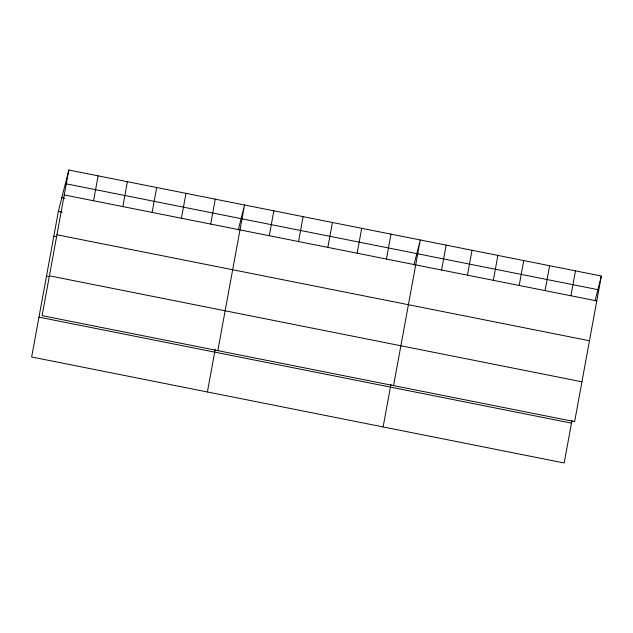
<?xml version="1.0" encoding="UTF-8"?>
<svg xmlns="http://www.w3.org/2000/svg" width="633" height="633" viewBox="0 0 633 633"><rect width="100%" height="100%" fill="white"/><g stroke="black" fill="none" stroke-linecap="round" stroke-linejoin="round"><path stroke-width="0.95" d="M68.823 170.024L42.095 315.653L574.622 421.641L601.35 276.012L68.823 170.024L58.378 211.359L31.65 356.988L564.177 462.976L572.003 420.336M93.542 200.756L98.115 175.847M122.834 206.587L127.399 181.679M152.118 212.411L156.691 187.51M181.41 218.243L185.975 193.342M210.694 224.074L215.267 199.166M207.387 391.969L215.212 349.329M217.831 350.635L244.56 204.997L238.269 229.882M269.278 235.729L273.844 210.829M298.562 241.561L303.136 216.66M327.854 247.392L332.42 222.484M357.139 253.216L361.712 228.315M386.431 259.047L391.004 234.147M383.115 426.943L390.941 384.302M393.56 385.608L420.288 239.97L414.006 264.855M441.589 270.022L446.154 245.121M467.455 275.173L472.02 250.272M493.321 280.324L497.886 255.416M519.179 285.467L523.752 260.567M545.045 290.618L549.618 265.71M570.911 295.769L575.484 270.861M595.06 300.889L601.35 276.012M65.373 183.665L597.9 289.653M64.249 194.924L596.777 300.912M61.828 197.718L64.661 198.279M58.378 211.359L62.161 212.11M56.938 234.764L589.465 340.752M53.805 236.259L56.646 236.821M49.406 275.814L581.933 381.802M46.494 276.099L49.327 276.668M38.961 317.149L571.488 423.137"/></g></svg>
